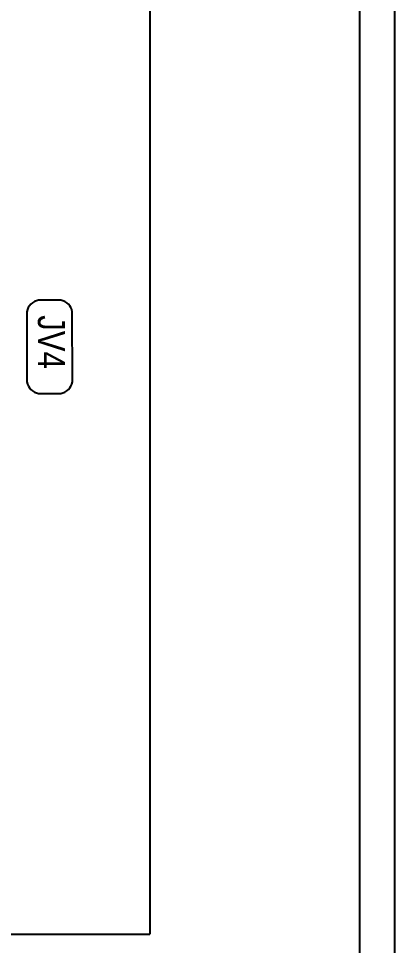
# Model space of a CAD drawing. Header units: millimetres. Extents: x -336 to -33, y -135 to 770.
# Drawn here: x -320.16 to -316.94, y 717.51 to 725.46 of the extents above; entities that cross this region are included whole.
import ezdxf
from ezdxf.enums import TextEntityAlignment as Align

# ---------------------------------------------------------------- set-up
doc = ezdxf.new("R2010")
doc.units = ezdxf.units.MM
doc.header["$LTSCALE"] = 50
doc.header["$MEASUREMENT"] = 0
doc.layers.add('-HIDRO', color=8, linetype='CONTINUOUS')
doc.styles.add('F2', font='swissc.ttf')

msp = doc.modelspace()

# ---------------------------------------------------------------- linework, layer by layer
at = {"layer": '-HIDRO', "linetype": 'Continuous'}
for p, q in [((-316.9353, 753.4228), (-316.9353, 703.4228)), ((-317.2353, 753.1228), (-317.2353, 703.7228)), ((-319.0353, 743.8135), (-319.0353, 717.6028)), ((-323.1353, 717.6028), (-319.0353, 717.6028))]:
    msp.add_line(p, q, dxfattribs=at)
msp.add_lwpolyline([(-319.8013, 722.2462, 0.331371), (-319.7013, 722.3462), (-319.7019, 722.9468, 0.332506), (-319.8013, 723.0468), (-319.9907, 723.0468, 0.330378), (-320.0913, 722.9468), (-320.0907, 722.3462, 0.331371), (-319.9907, 722.2462)], format="xyb", close=True, dxfattribs=at)

# ---------------------------------------------------------------- texts
at = {"layer": '-HIDRO', "linetype": 'Continuous', "style": 'F2'}
msp.add_text('JV4', height=0.23318, rotation=270, dxfattribs=at).set_placement((-319.7639, 722.9179, 3.424), align=Align.TOP_LEFT)

doc.saveas('drawing.dxf')
